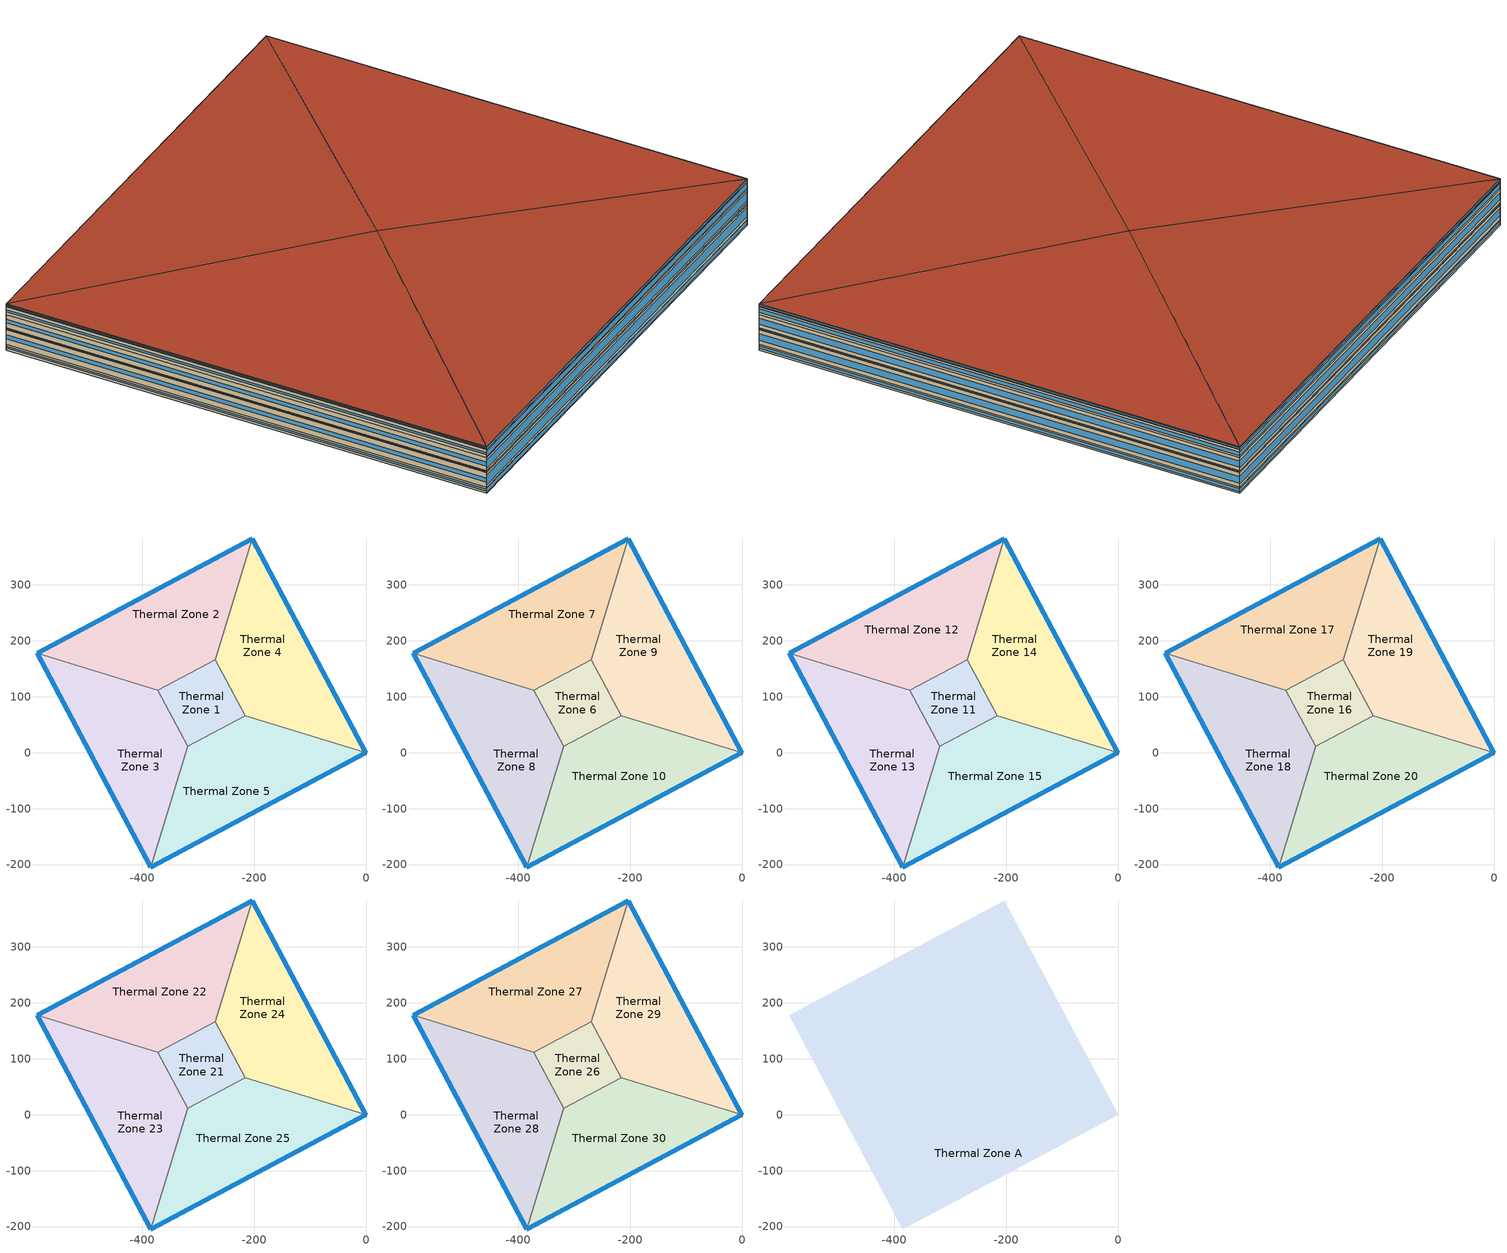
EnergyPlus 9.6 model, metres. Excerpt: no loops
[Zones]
Thermal Zone 1
 floor ground (ExtSlabCarpet): -215.93,66.02 -319.01,11.2 -372.45,111.71 -269.37,166.52 z0
 wall to Thermal Zone 5 (Interior Wall): -319.01,11.2 -215.93,66.02 z0:5.55
 wall to Thermal Zone 3 (Interior Wall): -372.45,111.71 -319.01,11.2 z0:5.55
 wall to Thermal Zone 2 (Interior Wall): -269.37,166.52 -372.45,111.71 z0:5.55
 wall to Thermal Zone 4 (Interior Wall): -215.93,66.02 -269.37,166.52 z0:5.55
Thermal Zone 2
 floor ground (ExtSlabCarpet): -269.37,166.52 -372.45,111.71 -588.38,177.73 -203.35,382.45 z0
 wall outside (Ext Wall): -203.35,382.45 -588.38,177.73 z0:5.55
 wall to Thermal Zone 4 (Interior Wall): -269.37,166.52 -203.35,382.45 z0:5.55
 wall to Thermal Zone 3 (Interior Wall): -588.38,177.73 -372.45,111.71 z0:5.55
 window (Ext Window): -203.36,382.44 -588.37,177.73 z1.39:4.16
Thermal Zone 3
 floor ground (ExtSlabCarpet): -319.01,11.2 -385.03,-204.72 -588.38,177.73 -372.45,111.71 z0
 wall outside (Ext Wall): -588.38,177.73 -385.03,-204.72 z0:5.55
 wall to Thermal Zone 5 (Interior Wall): -385.03,-204.72 -319.01,11.2 z0:5.55
 window (Ext Window): -588.37,177.72 -385.03,-204.71 z2:3.55
Thermal Zone 4
 floor ground (ExtSlabCarpet): -269.37,166.52 -203.35,382.45 0,0 -215.93,66.02 z0
 wall outside (Ext Wall): 0,0 -203.35,382.45 z0:5.55
 wall to Thermal Zone 5 (Interior Wall): -215.93,66.02 0,0 z0:5.55
 window (Ext Window): 0,0.01 -203.35,382.44 z1.53:4.02
Thermal Zone 5
 floor ground (ExtSlabCarpet): -385.03,-204.72 -319.01,11.2 -215.93,66.02 0,0 z0
 wall outside (Ext Wall): -385.03,-204.72 0,0 z0:5.55
 window (Ext Window): -385.02,-204.72 -0.01,0 z1.03:4.52
Thermal Zone 6
 floor to Thermal Zone 1 (Interior Floor): -215.93,66.02 -319.01,11.2 -372.45,111.71 -269.37,166.52 z5.55
 wall to Thermal Zone 10 (Interior Wall): -319.01,11.2 -215.93,66.02 z5.55:19.52
 wall to Thermal Zone 8 (Interior Wall): -372.45,111.71 -319.01,11.2 z5.55:19.52
 wall to Thermal Zone 7 (Interior Wall): -269.37,166.52 -372.45,111.71 z5.55:19.52
 wall to Thermal Zone 9 (Interior Wall): -215.93,66.02 -269.37,166.52 z5.55:19.52
Thermal Zone 7
 floor to Thermal Zone 2 (Interior Floor): -269.37,166.52 -372.45,111.71 -588.38,177.73 -203.35,382.45 z5.55
 wall outside (Ext Wall): -203.35,382.45 -588.38,177.73 z5.55:19.52
 wall to Thermal Zone 9 (Interior Wall): -269.37,166.52 -203.35,382.45 z5.55:19.52
 wall to Thermal Zone 8 (Interior Wall): -588.38,177.73 -372.45,111.71 z5.55:19.52
 window (Ext Window): -203.36,382.44 -588.37,177.73 z9.04:16.03
Thermal Zone 8
 floor to Thermal Zone 3 (Interior Floor): -319.01,11.2 -385.03,-204.72 -588.38,177.73 -372.45,111.71 z5.55
 wall outside (Ext Wall): -588.38,177.73 -385.03,-204.72 z5.55:19.52
 wall to Thermal Zone 10 (Interior Wall): -385.03,-204.72 -319.01,11.2 z5.55:19.52
 window (Ext Window): -588.37,177.72 -385.03,-204.71 z10.58:14.49
Thermal Zone 9
 floor to Thermal Zone 4 (Interior Floor): -269.37,166.52 -203.35,382.45 0,0 -215.93,66.02 z5.55
 wall outside (Ext Wall): 0,0 -203.35,382.45 z5.55:19.52
 wall to Thermal Zone 10 (Interior Wall): -215.93,66.02 0,0 z5.55:19.52
 window (Ext Window): 0,0.01 -203.35,382.44 z9.39:15.68
Thermal Zone 10
 floor to Thermal Zone 5 (Interior Floor): -385.03,-204.72 -319.01,11.2 -215.93,66.02 0,0 z5.55
 wall outside (Ext Wall): -385.03,-204.72 0,0 z5.55:19.52
 window (Ext Window): -385.02,-204.72 -0.01,0 z8.13:16.94
Thermal Zone 11
 floor to Thermal Zone 6 (Interior Floor): -215.93,66.02 -319.01,11.2 -372.45,111.71 -269.37,166.52 z19.52
 wall to Thermal Zone 15 (Interior Wall): -319.01,11.2 -215.93,66.02 z19.52:21.35
 wall to Thermal Zone 13 (Interior Wall): -372.45,111.71 -319.01,11.2 z19.52:21.35
 wall to Thermal Zone 12 (Interior Wall): -269.37,166.52 -372.45,111.71 z19.52:21.35
 wall to Thermal Zone 14 (Interior Wall): -215.93,66.02 -269.37,166.52 z19.52:21.35
Thermal Zone 12
 floor to Thermal Zone 7 (Interior Floor): -269.37,166.52 -372.45,111.71 -588.38,177.73 -203.35,382.45 z19.52
 wall outside (Ext Wall): -203.35,382.45 -588.38,177.73 z19.52:21.35
 wall to Thermal Zone 14 (Interior Wall): -269.37,166.52 -203.35,382.45 z19.52:21.35
 wall to Thermal Zone 13 (Interior Wall): -588.38,177.73 -372.45,111.71 z19.52:21.35
 window (Ext Window): -203.36,382.44 -588.37,177.73 z19.98:20.89
Thermal Zone 13
 floor to Thermal Zone 8 (Interior Floor): -319.01,11.2 -385.03,-204.72 -588.38,177.73 -372.45,111.71 z19.52
 wall outside (Ext Wall): -588.38,177.73 -385.03,-204.72 z19.52:21.35
 wall to Thermal Zone 15 (Interior Wall): -385.03,-204.72 -319.01,11.2 z19.52:21.35
 window (Ext Window): -588.37,177.72 -385.03,-204.71 z20.18:20.69
Thermal Zone 14
 floor to Thermal Zone 9 (Interior Floor): -269.37,166.52 -203.35,382.45 0,0 -215.93,66.02 z19.52
 wall outside (Ext Wall): 0,0 -203.35,382.45 z19.52:21.35
 wall to Thermal Zone 15 (Interior Wall): -215.93,66.02 0,0 z19.52:21.35
 window (Ext Window): 0,0.01 -203.35,382.44 z20.02:20.85
Thermal Zone 15
 floor to Thermal Zone 10 (Interior Floor): -385.03,-204.72 -319.01,11.2 -215.93,66.02 0,0 z19.52
 wall outside (Ext Wall): -385.03,-204.72 0,0 z19.52:21.35
 window (Ext Window): -385.02,-204.72 -0.01,0 z19.86:21.01
Thermal Zone 16
 floor to Thermal Zone 11 (Interior Floor): -215.93,66.02 -319.01,11.2 -372.45,111.71 -269.37,166.52 z21.35
 wall to Thermal Zone 20 (Interior Wall): -319.01,11.2 -215.93,66.02 z21.35:33.85
 wall to Thermal Zone 18 (Interior Wall): -372.45,111.71 -319.01,11.2 z21.35:33.85
 wall to Thermal Zone 17 (Interior Wall): -269.37,166.52 -372.45,111.71 z21.35:33.85
 wall to Thermal Zone 19 (Interior Wall): -215.93,66.02 -269.37,166.52 z21.35:33.85
Thermal Zone 17
 floor to Thermal Zone 12 (Interior Floor): -269.37,166.52 -372.45,111.71 -588.38,177.73 -203.35,382.45 z21.35
 wall outside (Ext Wall): -203.35,382.45 -588.38,177.73 z21.35:33.85
 wall to Thermal Zone 19 (Interior Wall): -269.37,166.52 -203.35,382.45 z21.35:33.85
 wall to Thermal Zone 18 (Interior Wall): -588.38,177.73 -372.45,111.71 z21.35:33.85
 window (Ext Window): -203.36,382.44 -588.37,177.73 z24.47:30.73
Thermal Zone 18
 floor to Thermal Zone 13 (Interior Floor): -319.01,11.2 -385.03,-204.72 -588.38,177.73 -372.45,111.71 z21.35
 wall outside (Ext Wall): -588.38,177.73 -385.03,-204.72 z21.35:33.85
 wall to Thermal Zone 20 (Interior Wall): -385.03,-204.72 -319.01,11.2 z21.35:33.85
 window (Ext Window): -588.37,177.72 -385.03,-204.71 z25.85:29.35
Thermal Zone 19
 floor to Thermal Zone 14 (Interior Floor): -269.37,166.52 -203.35,382.45 0,0 -215.93,66.02 z21.35
 wall outside (Ext Wall): 0,0 -203.35,382.45 z21.35:33.85
 wall to Thermal Zone 20 (Interior Wall): -215.93,66.02 0,0 z21.35:33.85
 window (Ext Window): 0,0.01 -203.35,382.44 z24.79:30.41
Thermal Zone 20
 floor to Thermal Zone 15 (Interior Floor): -385.03,-204.72 -319.01,11.2 -215.93,66.02 0,0 z21.35
 wall outside (Ext Wall): -385.03,-204.72 0,0 z21.35:33.85
 window (Ext Window): -385.02,-204.72 -0.01,0 z23.66:31.54
Thermal Zone 21
 floor to Thermal Zone 16 (Interior Floor): -215.93,66.02 -319.01,11.2 -372.45,111.71 -269.37,166.52 z33.85
 wall to Thermal Zone 25 (Interior Wall): -319.01,11.2 -215.93,66.02 z33.85:41.29
 wall to Thermal Zone 23 (Interior Wall): -372.45,111.71 -319.01,11.2 z33.85:41.29
 wall to Thermal Zone 22 (Interior Wall): -269.37,166.52 -372.45,111.71 z33.85:41.29
 wall to Thermal Zone 24 (Interior Wall): -215.93,66.02 -269.37,166.52 z33.85:41.29
Thermal Zone 22
 floor to Thermal Zone 17 (Interior Floor): -269.37,166.52 -372.45,111.71 -588.38,177.73 -203.35,382.45 z33.85
 wall outside (Ext Wall): -203.35,382.45 -588.38,177.73 z33.85:41.29
 wall to Thermal Zone 24 (Interior Wall): -269.37,166.52 -203.35,382.45 z33.85:41.29
 wall to Thermal Zone 23 (Interior Wall): -588.38,177.73 -372.45,111.71 z33.85:41.29
 window (Ext Window): -203.36,382.44 -588.37,177.73 z35.71:39.43
Thermal Zone 23
 floor to Thermal Zone 18 (Interior Floor): -319.01,11.2 -385.03,-204.72 -588.38,177.73 -372.45,111.71 z33.85
 wall outside (Ext Wall): -588.38,177.73 -385.03,-204.72 z33.85:41.29
 wall to Thermal Zone 25 (Interior Wall): -385.03,-204.72 -319.01,11.2 z33.85:41.29
 window (Ext Window): -588.37,177.72 -385.03,-204.71 z36.53:38.61
Thermal Zone 24
 floor to Thermal Zone 19 (Interior Floor): -269.37,166.52 -203.35,382.45 0,0 -215.93,66.02 z33.85
 wall outside (Ext Wall): 0,0 -203.35,382.45 z33.85:41.29
 wall to Thermal Zone 25 (Interior Wall): -215.93,66.02 0,0 z33.85:41.29
 window (Ext Window): 0,0.01 -203.35,382.44 z35.9:39.24
Thermal Zone 25
 floor to Thermal Zone 20 (Interior Floor): -385.03,-204.72 -319.01,11.2 -215.93,66.02 0,0 z33.85
 wall outside (Ext Wall): -385.03,-204.72 0,0 z33.85:41.29
 window (Ext Window): -385.02,-204.72 -0.01,0 z35.23:39.91
Thermal Zone 26
 floor to Thermal Zone 21 (Interior Floor): -215.93,66.02 -319.01,11.2 -372.45,111.71 -269.37,166.52 z41.29
 wall to Thermal Zone 30 (Interior Wall): -319.01,11.2 -215.93,66.02 z41.29:44.26
 wall to Thermal Zone 28 (Interior Wall): -372.45,111.71 -319.01,11.2 z41.29:44.26
 wall to Thermal Zone 27 (Interior Wall): -269.37,166.52 -372.45,111.71 z41.29:44.26
 wall to Thermal Zone 29 (Interior Wall): -215.93,66.02 -269.37,166.52 z41.29:44.26
Thermal Zone 27
 floor to Thermal Zone 22 (Interior Floor): -269.37,166.52 -372.45,111.71 -588.38,177.73 -203.35,382.45 z41.29
 wall outside (Ext Wall): -203.35,382.45 -588.38,177.73 z41.29:44.26
 wall to Thermal Zone 29 (Interior Wall): -269.37,166.52 -203.35,382.45 z41.29:44.26
 wall to Thermal Zone 28 (Interior Wall): -588.38,177.73 -372.45,111.71 z41.29:44.26
 window (Ext Window): -203.36,382.44 -588.37,177.73 z42.03:43.52
Thermal Zone 28
 floor to Thermal Zone 23 (Interior Floor): -319.01,11.2 -385.03,-204.72 -588.38,177.73 -372.45,111.71 z41.29
 wall outside (Ext Wall): -588.38,177.73 -385.03,-204.72 z41.29:44.26
 wall to Thermal Zone 30 (Interior Wall): -385.03,-204.72 -319.01,11.2 z41.29:44.26
 window (Ext Window): -588.37,177.72 -385.03,-204.71 z42.36:43.19
Thermal Zone 29
 floor to Thermal Zone 24 (Interior Floor): -269.37,166.52 -203.35,382.45 0,0 -215.93,66.02 z41.29
 wall outside (Ext Wall): 0,0 -203.35,382.45 z41.29:44.26
 wall to Thermal Zone 30 (Interior Wall): -215.93,66.02 0,0 z41.29:44.26
 window (Ext Window): 0,0.01 -203.35,382.44 z42.11:43.44
Thermal Zone 30
 floor to Thermal Zone 25 (Interior Floor): -385.03,-204.72 -319.01,11.2 -215.93,66.02 0,0 z41.29
 wall outside (Ext Wall): -385.03,-204.72 0,0 z41.29:44.26
 window (Ext Window): -385.02,-204.72 -0.01,0 z41.84:43.71
Thermal Zone A
 floor to Thermal Zone 26 (Interior Floor): -215.93,66.02 -319.01,11.2 -372.45,111.71 -269.37,166.52 z44.26
 floor to Thermal Zone 27 (Interior Floor): -269.37,166.52 -372.45,111.71 -588.38,177.73 -203.35,382.45 z44.26
 floor to Thermal Zone 28 (Interior Floor): -319.01,11.2 -385.03,-204.72 -588.38,177.73 -372.45,111.71 z44.26
 floor to Thermal Zone 29 (Interior Floor): -269.37,166.52 -203.35,382.45 0,0 -215.93,66.02 z44.26
 floor to Thermal Zone 30 (Interior Floor): -385.03,-204.72 -319.01,11.2 -215.93,66.02 0,0 z44.26
 roof outside (Ext Roof): -588.38,177.73,44.26 -385.03,-204.72,44.26 -294.18,88.86,54.22; 0,0,44.26 -203.35,382.45,44.26 -294.18,88.86,54.22; -385.03,-204.72,44.26 0,0,44.26 -294.18,88.86,54.22; -203.35,382.45,44.26 -588.38,177.73,44.26 -294.18,88.86,54.22
[Building]
Building 1: North Axis {deg}=-0
[Site:Location]
Washington Dc Dulles IntL Ar: Latitude {deg}=38.98; Longitude {deg}=-77.47; Time Zone {hr}=-5; Elevation {m}=82
[SizingPeriod:DesignDay] Day of Month=21; Dry-Bulb Temperature Range Modifier Type=DefaultMultipliers; Barometric Pressure {Pa}=86790; Rain Indicator=No; Snow Indicator=No; Daylight Saving Time Indicator=No; Begin Environment Reset Mode=FullResetAtBeginEnvironment
Name | Month | Day Type | Maximum Dry-Bulb Temperature {C} | Daily Dry-Bulb Temperature Range {deltaC} | Humidity Condition Type | Wetbulb or DewPoint at Maximum Dry-Bulb {C} | Wind Speed {m/s} | Wind Direction {deg} | Solar Model Indicator | ASHRAE Clear Sky Optical Depth for Beam Irradiance (taub) | ASHRAE Clear Sky Optical Depth for Diffuse Irradiance (taud) | Enthalpy at Maximum Dry-Bulb {J/kg} | Sky Clearness
SALT-LAKE-CITY-IAP Ann Clg .4% Condns DB=>MWB | 7 | SummerDesignDay | 36.5 | 14.4 | Wetbulb | 17.1 | 5 | 340 | ASHRAETau | 0.339 | 2.366
SALT-LAKE-CITY-IAP Ann Clg .4% Condns DP=>MDB | 7 | SummerDesignDay | 22.5 | 14.4 | Dewpoint | 15.6 | 5 | 340 | ASHRAETau | 0.339 | 2.366
SALT-LAKE-CITY-IAP Ann Clg .4% Condns Enth=>MDB | 7 | SummerDesignDay | 30.8 | 14.4 | Enthalpy |  | 5 | 340 | ASHRAETau | 0.339 | 2.366 | 59300
SALT-LAKE-CITY-IAP Ann Clg .4% Condns WB=>MDB | 7 | SummerDesignDay | 31.2 | 14.4 | Wetbulb | 19 | 5 | 340 | ASHRAETau | 0.339 | 2.366
SALT-LAKE-CITY-IAP Ann Htg 99.6% Condns DB | 1 | WinterDesignDay | -12.4 | 0 | Wetbulb | -12.4 | 2.6 | 140 | ASHRAEClearSky |  |  |  | 0
SALT-LAKE-CITY-IAP Ann Htg Wind 99.6% Condns WS=>MCDB | 1 | WinterDesignDay | 6.8 | 0 | Wetbulb | 6.8 | 12.4 | 140 | ASHRAEClearSky |  |  |  | 0
SALT-LAKE-CITY-IAP Ann Hum_n 99.6% Condns DP=>MCDB | 1 | WinterDesignDay | -10.7 | 0 | Dewpoint | -16.2 | 2.6 | 140 | ASHRAEClearSky |  |  |  | 0
[Material] Thermal Absorptance=0.9
Name | Roughness | Thickness m | Conductivity W/m-K | Density kg/m3 | Specific Heat J/kg-K | Solar Absorptance | Visible Absorptance
wall concrete | MediumRough | 0.03 | 0.5 | 2243 | 837 | 0.65 | 0.65
roof concrete | MediumRough | 0.05 | 0.5 | 2243 | 837 | 0.65 | 0.65
Wall Insulation [18]; Roof Insulation [18] | MediumRough | 0.1693 | 0.049 | 265 | 836.8 | 0.7 | 0.7
F16 Acoustic tile | MediumSmooth | 0.0191 | 0.06 | 368 | 590 | 0.3 | 0.3
M11 100mm lightweight concrete | MediumRough | 0.1016 | 0.53 | 1280 | 840 | 0.5 | 0.5
MAT-CC05 4 HW CONCRETE | Rough | 0.1016 | 1.311 | 2240 | 836.8 | 0.85 | 0.85
G01a 19mm gypsum board | MediumSmooth | 0.019 | 0.16 | 800 | 1090 | 0.4 | 0.4
[Material:AirGap]
Name | Thermal Resistance m2-K/W
F04 Wall air space resistance | 0.15
F05 Ceiling air space resistance | 0.18
[Material:NoMass]
CP02 CARPET PAD: Roughness=Smooth; Thermal Resistance m2-K/W=0.1; Thermal Absorptance=0.9; Solar Absorptance=0.8; Visible Absorptance=0.8
[WindowMaterial:SimpleGlazingSystem]
Window Material Simple Glazing System: U-Factor W/m2-K=1.8; Solar Heat Gain Coefficient=0.3
[Construction]
Ext Roof: roof concrete, Roof Insulation [18]
Ext Wall: wall concrete, Wall Insulation [18]
Ext Window: Window Material Simple Glazing System
ExtSlabCarpet: MAT-CC05 4 HW CONCRETE, CP02 CARPET PAD
Interior Floor: F16 Acoustic tile, F05 Ceiling air space resistance, M11 100mm lightweight concrete
Interior Wall: G01a 19mm gypsum board, F04 Wall air space resistance, G01a 19mm gypsum board
[Zone]
Thermal Zone 1; Thermal Zone 2; Thermal Zone 3; Thermal Zone 4; Thermal Zone 5: 242, 0, 0, 0, , 1, , , , , , Yes
Thermal Zone 6; Thermal Zone 7; Thermal Zone 8; Thermal Zone 9; Thermal Zone 10: 242, 0, 0, 5.55, , 1, , , , , , Yes
Thermal Zone 11; Thermal Zone 12; Thermal Zone 13; Thermal Zone 14; Thermal Zone 15: 242, 0, 0, 19.52, , 1, , , , , , Yes
Thermal Zone 16; Thermal Zone 17; Thermal Zone 18; Thermal Zone 19; Thermal Zone 20: 242, 0, 0, 21.35, , 1, , , , , , Yes
Thermal Zone 21; Thermal Zone 22; Thermal Zone 23; Thermal Zone 24; Thermal Zone 25: 242, 0, 0, 33.85, , 1, , , , , , Yes
Thermal Zone 26; Thermal Zone 27; Thermal Zone 28; Thermal Zone 29; Thermal Zone 30: 242, 0, 0, 41.29, , 1, , , , , , Yes
Thermal Zone A: 242, 0, 0, 44.26, , 1, , , , , , No
[AvailabilityManager:Scheduled] Schedule=Always On Discrete
VAV with Reheat 1 Availability Manager; Air Loop HVAC Outdoor Air System 1 Availability Manager
[Schedule:Constant]
Always On Discrete: Hourly Value=1
